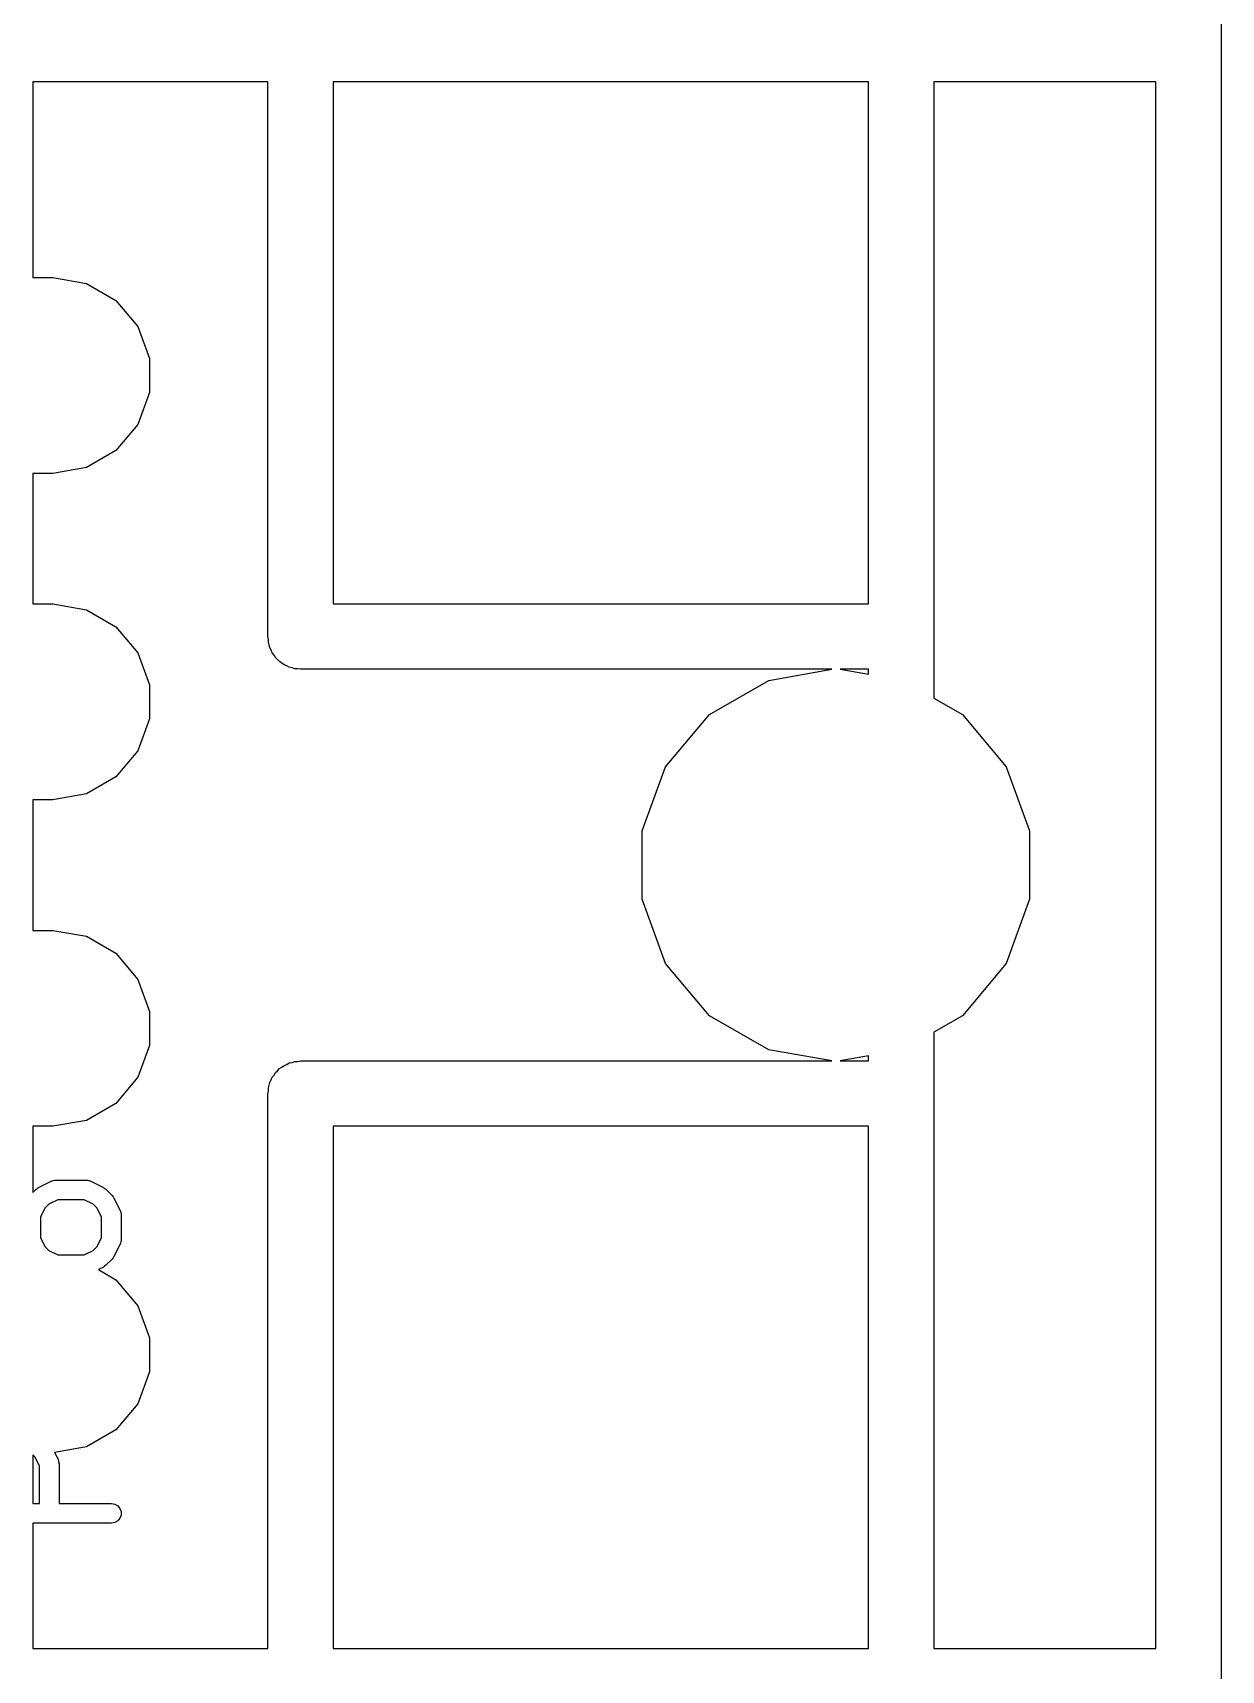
# Model space of a CAD drawing. Extents: x 0 to 76, y -93 to 10.
# Drawn here: x 67.35 to 76.45, y -85.92 to -73.38 of the extents above; entities that cross this region are included whole.
import ezdxf

# ---------------------------------------------------------------- set-up
doc = ezdxf.new("R2010")
doc.units = 0
doc.header["$MEASUREMENT"] = 0
doc.layers.add('BLACK', color=7, linetype='CONTINUOUS')

msp = doc.modelspace()

# ---------------------------------------------------------------- linework, layer by layer
at = {"layer": 'Black'}
for p, q in [((76.45, -61), (76.45, -73.5)), ((76.45, -73.5), (76.45, -86)), ((67.35, -73.75), (67.35, -75.25)), ((69.15, -73.75), (67.35, -73.75)), ((69.15, -78), (69.15, -73.75)), ((69.65, -73.75), (69.65, -77.75)), ((73.75, -73.75), (69.65, -73.75)), ((73.75, -77.75), (73.75, -73.75)), ((74.25, -73.75), (74.25, -78.4708)), ((75.95, -73.75), (74.25, -73.75)), ((75.95, -85.75), (75.95, -73.75)), ((67.35, -75.25), (67.5048, -75.25)), ((67.5048, -75.25), (67.7613, -75.2952)), ((67.7613, -75.2952), (67.9869, -75.4255)), ((67.9869, -75.4255), (68.1543, -75.625)), ((68.1543, -75.625), (68.2434, -75.8698)), ((68.2434, -75.8698), (68.2434, -76.1302)), ((68.2434, -76.1302), (68.1543, -76.375)), ((68.1543, -76.375), (67.9869, -76.5745)), ((67.9869, -76.5745), (67.7613, -76.7048)), ((67.5048, -76.75), (67.35, -76.75)), ((67.35, -76.75), (67.35, -77.75)), ((67.7613, -76.7048), (67.5048, -76.75)), ((67.35, -77.75), (67.5048, -77.75)), ((67.5048, -77.75), (67.7613, -77.7952)), ((69.65, -77.75), (73.75, -77.75)), ((67.7613, -77.7952), (67.9869, -77.9255)), ((67.9869, -77.9255), (68.1543, -78.125)), ((69.1538, -78.0215), (69.15, -78)), ((68.1543, -78.125), (68.2434, -78.3698)), ((69.1538, -78.0434), (69.1538, -78.0215)), ((69.1613, -78.064), (69.1538, -78.0434)), ((69.1651, -78.0855), (69.1613, -78.064)), ((69.176, -78.1044), (69.1651, -78.0855)), ((69.1835, -78.125), (69.176, -78.1044)), ((69.1976, -78.1418), (69.1835, -78.125)), ((69.2085, -78.1607), (69.1976, -78.1418)), ((69.2252, -78.1748), (69.2085, -78.1607)), ((69.2393, -78.1915), (69.2252, -78.1748)), ((69.2582, -78.2024), (69.2393, -78.1915)), ((69.275, -78.2165), (69.2582, -78.2024)), ((69.2956, -78.224), (69.275, -78.2165)), ((69.3145, -78.2349), (69.2956, -78.224)), ((69.336, -78.2387), (69.3145, -78.2349)), ((69.3566, -78.2462), (69.336, -78.2387)), ((69.3785, -78.2462), (69.3566, -78.2462)), ((69.4, -78.25), (69.3785, -78.2462)), ((73.4675, -78.25), (69.4, -78.25)), ((72.985, -78.3351), (73.4675, -78.25)), ((73.5325, -78.25), (73.75, -78.2884)), ((73.75, -78.25), (73.5325, -78.25)), ((73.75, -78.2884), (73.75, -78.25)), ((68.2434, -78.3698), (68.2434, -78.6302)), ((72.5321, -78.5965), (72.985, -78.3351)), ((74.25, -78.4708), (74.4679, -78.5965)), ((68.2434, -78.6302), (68.1543, -78.875)), ((72.196, -78.9971), (72.5321, -78.5965)), ((74.4679, -78.5965), (74.804, -78.9971)), ((68.1543, -78.875), (67.9869, -79.0745)), ((72.0171, -79.4885), (72.196, -78.9971)), ((74.804, -78.9971), (74.9829, -79.4885)), ((67.9869, -79.0745), (67.7613, -79.2048)), ((67.5048, -79.25), (67.35, -79.25)), ((67.35, -79.25), (67.35, -80.25)), ((67.7613, -79.2048), (67.5048, -79.25)), ((72.0171, -80.0115), (72.0171, -79.4885)), ((74.9829, -79.4885), (74.9829, -80.0115)), ((72.196, -80.5029), (72.0171, -80.0115)), ((74.9829, -80.0115), (74.804, -80.5029)), ((67.35, -80.25), (67.5048, -80.25)), ((67.5048, -80.25), (67.7613, -80.2952)), ((67.7613, -80.2952), (67.9869, -80.4255)), ((67.9869, -80.4255), (68.1543, -80.625)), ((72.5321, -80.9035), (72.196, -80.5029)), ((74.804, -80.5029), (74.4679, -80.9035)), ((68.1543, -80.625), (68.2434, -80.8698)), ((68.2434, -80.8698), (68.2434, -81.1302)), ((72.985, -81.1649), (72.5321, -80.9035)), ((74.4679, -80.9035), (74.25, -81.0292)), ((68.2434, -81.1302), (68.1543, -81.375)), ((74.25, -81.0292), (74.25, -85.75)), ((69.2956, -81.276), (69.3145, -81.2651)), ((69.3145, -81.2651), (69.336, -81.2613)), ((69.336, -81.2613), (69.3566, -81.2538)), ((69.3566, -81.2538), (69.3785, -81.2538)), ((69.3785, -81.2538), (69.4, -81.25)), ((69.4, -81.25), (73.4675, -81.25)), ((73.4675, -81.25), (72.985, -81.1649)), ((73.75, -81.2116), (73.5325, -81.25)), ((73.5325, -81.25), (73.75, -81.25)), ((73.75, -81.25), (73.75, -81.2116)), ((68.1543, -81.375), (67.9869, -81.5745)), ((69.176, -81.3956), (69.1835, -81.375)), ((69.1835, -81.375), (69.1976, -81.3582)), ((69.1976, -81.3582), (69.2085, -81.3393)), ((69.2085, -81.3393), (69.2252, -81.3252)), ((69.2252, -81.3252), (69.2393, -81.3085)), ((69.2393, -81.3085), (69.2582, -81.2976)), ((69.2582, -81.2976), (69.275, -81.2835)), ((69.275, -81.2835), (69.2956, -81.276)), ((69.15, -81.5), (69.1538, -81.4785)), ((69.15, -85.75), (69.15, -81.5)), ((69.1538, -81.4566), (69.1613, -81.436)), ((69.1538, -81.4785), (69.1538, -81.4566)), ((69.1613, -81.436), (69.1651, -81.4145)), ((69.1651, -81.4145), (69.176, -81.3956)), ((67.9869, -81.5745), (67.7613, -81.7048)), ((67.5048, -81.75), (67.35, -81.75)), ((67.35, -81.75), (67.35, -82.2582)), ((67.7613, -81.7048), (67.5048, -81.75)), ((69.65, -81.75), (69.65, -85.75)), ((73.75, -81.75), (69.65, -81.75)), ((73.75, -85.75), (73.75, -81.75)), ((67.35, -82.2582), (67.3755, -82.2327)), ((67.3755, -82.2327), (67.3854, -82.2258)), ((67.3854, -82.2258), (67.395, -82.2186)), ((67.395, -82.2186), (67.4903, -82.171)), ((67.4903, -82.171), (67.4944, -82.1698)), ((67.4944, -82.1698), (67.4982, -82.1676)), ((67.4982, -82.1676), (67.5068, -82.1661)), ((67.5068, -82.1661), (67.5152, -82.1636)), ((67.5152, -82.1636), (67.5196, -82.1638)), ((67.5196, -82.1638), (67.5238, -82.1631)), ((67.5238, -82.1631), (67.7619, -82.1631)), ((67.7619, -82.1631), (67.7662, -82.1638)), ((67.7662, -82.1638), (67.7705, -82.1636)), ((67.7705, -82.1636), (67.7789, -82.1661)), ((67.7789, -82.1661), (67.7876, -82.1676)), ((67.7876, -82.1676), (67.7913, -82.1698)), ((67.7913, -82.1698), (67.7954, -82.171)), ((67.7954, -82.171), (67.8907, -82.2186)), ((67.8907, -82.2186), (67.9003, -82.2258)), ((67.9003, -82.2258), (67.9102, -82.2327)), ((67.9102, -82.2327), (67.9578, -82.2803)), ((67.4426, -82.3778), (67.4083, -82.4463)), ((67.473, -82.3474), (67.4426, -82.3778)), ((67.5415, -82.3131), (67.473, -82.3474)), ((67.7442, -82.3131), (67.5415, -82.3131)), ((67.8127, -82.3474), (67.7442, -82.3131)), ((67.8431, -82.3778), (67.8127, -82.3474)), ((67.8774, -82.4463), (67.8431, -82.3778)), ((67.9578, -82.2803), (67.9647, -82.2901)), ((67.9647, -82.2901), (67.9718, -82.2998)), ((67.9718, -82.2998), (68.0195, -82.395)), ((68.0195, -82.395), (68.0207, -82.3992)), ((67.4083, -82.4463), (67.4083, -82.6013)), ((67.8774, -82.6013), (67.8774, -82.4463)), ((68.0207, -82.3992), (68.0229, -82.4029)), ((68.0229, -82.4029), (68.0244, -82.4116)), ((68.0244, -82.4116), (68.0269, -82.42)), ((68.0269, -82.42), (68.0266, -82.4243)), ((68.0266, -82.4243), (68.0274, -82.4286)), ((68.0274, -82.4286), (68.0274, -82.619)), ((67.4083, -82.6013), (67.4426, -82.6699)), ((67.8431, -82.6699), (67.8774, -82.6013)), ((68.0229, -82.6447), (68.0207, -82.6484)), ((68.0244, -82.636), (68.0229, -82.6447)), ((68.0269, -82.6276), (68.0244, -82.636)), ((68.0274, -82.619), (68.0266, -82.6233)), ((68.0266, -82.6233), (68.0269, -82.6276)), ((67.4426, -82.6699), (67.473, -82.7003)), ((67.473, -82.7003), (67.5415, -82.7345)), ((67.5415, -82.7345), (67.7442, -82.7345)), ((67.7442, -82.7345), (67.8127, -82.7003)), ((67.8127, -82.7003), (67.8431, -82.6699)), ((67.9578, -82.7673), (67.9102, -82.8149)), ((67.9647, -82.7575), (67.9578, -82.7673)), ((67.9718, -82.7478), (67.9647, -82.7575)), ((68.0195, -82.6526), (67.9718, -82.7478)), ((68.0207, -82.6484), (68.0195, -82.6526)), ((67.8907, -82.829), (67.8527, -82.848)), ((67.8527, -82.848), (67.9869, -82.9255)), ((67.9003, -82.8218), (67.8907, -82.829)), ((67.9102, -82.8149), (67.9003, -82.8218)), ((67.9869, -82.9255), (68.1543, -83.125)), ((68.1543, -83.125), (68.2434, -83.3698)), ((68.2434, -83.3698), (68.2434, -83.6302)), ((68.2434, -83.6302), (68.1543, -83.875)), ((68.1543, -83.875), (67.9869, -84.0745)), ((67.9869, -84.0745), (67.7613, -84.2048)), ((67.3669, -84.2825), (67.35, -84.2656)), ((67.35, -84.2656), (67.35, -84.6393)), ((67.7613, -84.2048), (67.5173, -84.2478)), ((67.5173, -84.2478), (67.5433, -84.2998)), ((67.4012, -84.351), (67.3669, -84.2825)), ((67.4012, -84.6393), (67.4012, -84.351)), ((67.5433, -84.2998), (67.5445, -84.3039)), ((67.5445, -84.3039), (67.5467, -84.3077)), ((67.5467, -84.3077), (67.5482, -84.3163)), ((67.5482, -84.3163), (67.5507, -84.3248)), ((67.5507, -84.3248), (67.5504, -84.3291)), ((67.5504, -84.3291), (67.5512, -84.3333)), ((67.5512, -84.3333), (67.5512, -84.6393)), ((67.35, -84.6393), (67.4012, -84.6393)), ((67.5512, -84.6393), (67.9524, -84.6393)), ((67.9524, -84.6393), (67.978, -84.6438)), ((67.978, -84.6438), (68.0006, -84.6568)), ((68.0006, -84.7717), (67.978, -84.7848)), ((68.0006, -84.6568), (68.0173, -84.6768)), ((68.0173, -84.7518), (68.0006, -84.7717)), ((68.0173, -84.6768), (68.0262, -84.7013)), ((68.0262, -84.7273), (68.0173, -84.7518)), ((68.0262, -84.7013), (68.0262, -84.7273)), ((67.9524, -84.7893), (67.35, -84.7893)), ((67.35, -84.7893), (67.35, -85.75)), ((67.978, -84.7848), (67.9524, -84.7893)), ((67.35, -85.75), (69.15, -85.75)), ((69.65, -85.75), (73.75, -85.75)), ((74.25, -85.75), (75.95, -85.75))]:
    msp.add_line(p, q, dxfattribs=at)

doc.saveas('drawing.dxf')
